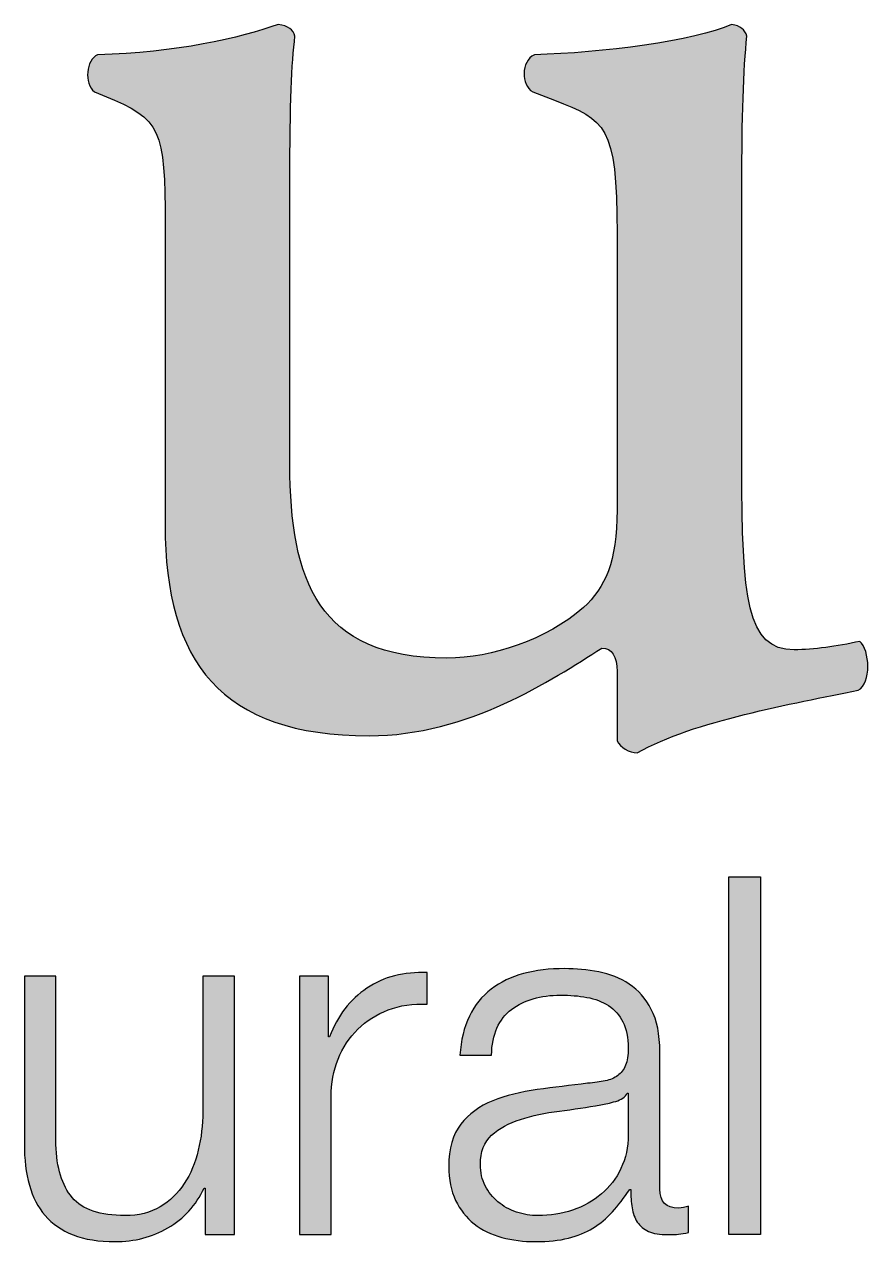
# Paper-space layout 'A1mask (portrait)' of a CAD drawing. Extents: x 0 to 565, y 0 to 805.
# Drawn here: x 425.98 to 435.47, y 80.3 to 93.93 of the extents above; entities that cross this region are included whole.
import ezdxf
from ezdxf.enums import TextEntityAlignment as Align

# ---------------------------------------------------------------- set-up
doc = ezdxf.new("R2010")
doc.units = 0
doc.layers.get('0').update_dxf_attribs({"linetype": 'CONTINUOUS'})
doc.layers.get('Defpoints').update_dxf_attribs({"linetype": 'CONTINUOUS'})
doc.layers.add('JPP_Mask', color=7, linetype='CONTINUOUS')
doc.styles.add('JPP', font='arial.ttf')

# ---------------------------------------------------------------- blocks, each defined once
blk = doc.blocks.new('A1mask (portrait)')
at = {"true_color": 0x0081c6}
h = blk.add_hatch(color=142, dxfattribs=at)
edge = h.paths.add_edge_path()
edge.add_spline(control_points=[(428.952, 89.003), (428.952, 89.003), (428.952, 89.792), (428.952, 90.58)], knot_values=[27.5, 27.5, 27.5, 27.5, 28, 28, 28, 28], degree=3, periodic=0)
edge.add_spline(control_points=[(428.952, 90.58), (428.952, 91.369), (428.952, 92.157), (428.952, 92.157), (428.952, 93.083), (428.971, 93.479), (429.009, 93.801)], knot_values=[26, 26, 26, 26, 26.5, 26.5, 26.5, 27.5, 27.5, 27.5, 27.5], degree=3, periodic=0)
edge.add_spline(control_points=[(429.009, 93.801), (428.99, 93.876), (428.934, 93.914), (428.82, 93.933)], knot_values=[25, 25, 25, 25, 26, 26, 26, 26], degree=3, periodic=0)
edge.add_spline(control_points=[(428.82, 93.933), (428.404, 93.781), (427.668, 93.612), (426.799, 93.593)], knot_values=[24, 24, 24, 24, 25, 25, 25, 25], degree=3, periodic=0)
edge.add_spline(control_points=[(426.799, 93.593), (426.667, 93.536), (426.648, 93.271), (426.762, 93.177)], knot_values=[23, 23, 23, 23, 24, 24, 24, 24], degree=3, periodic=0)
edge.add_spline(control_points=[(426.762, 93.177), (426.762, 93.177), (426.988, 93.083), (426.988, 93.083), (427.555, 92.837), (427.555, 92.667), (427.555, 91.477)], knot_values=[21, 21, 21, 21, 22, 22, 22, 23, 23, 23, 23], degree=3, periodic=0)
edge.add_spline(control_points=[(427.555, 91.477), (427.555, 91.477), (427.555, 88.323), (427.555, 88.323), (427.555, 86.794), (428.178, 85.963), (429.84, 85.963)], knot_values=[19, 19, 19, 19, 20, 20, 20, 21, 21, 21, 21], degree=3, periodic=0)
edge.add_spline(control_points=[(429.84, 85.963), (430.955, 85.963), (431.879, 86.586), (432.446, 86.945)], knot_values=[18, 18, 18, 18, 19, 19, 19, 19], degree=3, periodic=0)
edge.add_spline(control_points=[(432.446, 86.945), (432.56, 86.945), (432.616, 86.85), (432.616, 86.681)], knot_values=[17, 17, 17, 17, 18, 18, 18, 18], degree=3, periodic=0)
edge.add_spline(control_points=[(432.616, 86.681), (432.616, 86.681), (432.616, 85.906), (432.616, 85.906), (432.654, 85.831), (432.748, 85.773), (432.843, 85.773)], knot_values=[15, 15, 15, 15, 16, 16, 16, 17, 17, 17, 17], degree=3, periodic=0)
edge.add_spline(control_points=[(432.843, 85.773), (433.485, 86.133), (434.58, 86.321), (435.317, 86.472)], knot_values=[14, 14, 14, 14, 15, 15, 15, 15], degree=3, periodic=0)
edge.add_spline(control_points=[(435.317, 86.472), (435.468, 86.548), (435.449, 86.926), (435.336, 87.02)], knot_values=[13, 13, 13, 13, 14, 14, 14, 14], degree=3, periodic=0)
edge.add_spline(control_points=[(435.336, 87.02), (435.071, 86.964), (434.826, 86.926), (434.599, 86.926)], knot_values=[12, 12, 12, 12, 13, 13, 13, 13], degree=3, periodic=0)
edge.add_spline(control_points=[(434.599, 86.926), (434.07, 86.926), (434.014, 87.492), (434.014, 88.985)], knot_values=[11, 11, 11, 11, 12, 12, 12, 12], degree=3, periodic=0)
edge.add_spline(control_points=[(434.014, 88.985), (434.014, 88.985), (434.014, 92.157), (434.014, 92.157), (434.014, 92.856), (434.033, 93.441), (434.07, 93.801)], knot_values=[9, 9, 9, 9, 10, 10, 10, 11, 11, 11, 11], degree=3, periodic=0)
edge.add_spline(control_points=[(434.07, 93.801), (434.052, 93.876), (433.995, 93.914), (433.9, 93.933)], knot_values=[8, 8, 8, 8, 9, 9, 9, 9], degree=3, periodic=0)
edge.add_spline(control_points=[(433.9, 93.933), (433.485, 93.744), (432.446, 93.612), (431.69, 93.593)], knot_values=[7, 7, 7, 7, 8, 8, 8, 8], degree=3, periodic=0)
edge.add_spline(control_points=[(431.69, 93.593), (431.54, 93.517), (431.54, 93.253), (431.672, 93.177)], knot_values=[6, 6, 6, 6, 7, 7, 7, 7], degree=3, periodic=0)
edge.add_spline(control_points=[(431.672, 93.177), (431.672, 93.177), (431.917, 93.083), (431.917, 93.083), (432.484, 92.856), (432.616, 92.818), (432.616, 91.591)], knot_values=[4, 4, 4, 4, 5, 5, 5, 6, 6, 6, 6], degree=3, periodic=0)
edge.add_spline(control_points=[(432.616, 91.591), (432.616, 91.591), (432.616, 88.493), (432.616, 88.493), (432.616, 87.908), (432.484, 87.625), (432.239, 87.398)], knot_values=[2, 2, 2, 2, 3, 3, 3, 4, 4, 4, 4], degree=3, periodic=0)
edge.add_spline(control_points=[(432.239, 87.398), (431.823, 87.039), (431.219, 86.832), (430.709, 86.832)], knot_values=[1, 1, 1, 1, 2, 2, 2, 2], degree=3, periodic=0)
edge.add_spline(control_points=[(430.709, 86.832), (429.273, 86.832), (428.952, 87.701), (428.952, 89.003)], knot_values=[0, 0, 0, 0, 1, 1, 1, 1], degree=3, periodic=0)
at = {"true_color": 0x004a91}
blk.add_hatch(color=154, dxfattribs=at).paths.add_polyline_path([(434.224, 84.382), (433.87, 84.382), (433.87, 80.374), (434.224, 80.374)])
h = blk.add_hatch(color=154, dxfattribs=at)
edge = h.paths.add_edge_path()
edge.add_spline(control_points=[(433.096, 80.884), (433.096, 80.884), (433.096, 82.423), (433.096, 82.423), (433.096, 82.617), (433.064, 82.775), (433, 82.897)], knot_values=[6, 6, 6, 6, 7, 7, 7, 8, 8, 8, 8], degree=3, periodic=0)
edge.add_spline(control_points=[(433, 82.897), (432.936, 83.019), (432.854, 83.113), (432.753, 83.181)], knot_values=[5, 5, 5, 5, 6, 6, 6, 6], degree=3, periodic=0)
edge.add_spline(control_points=[(432.753, 83.181), (432.652, 83.248), (432.538, 83.294), (432.411, 83.318), (432.284, 83.342), (432.156, 83.354), (432.029, 83.354)], knot_values=[3, 3, 3, 3, 4, 4, 4, 5, 5, 5, 5], degree=3, periodic=0)
edge.add_spline(control_points=[(432.029, 83.354), (431.861, 83.354), (431.707, 83.336), (431.569, 83.298)], knot_values=[2, 2, 2, 2, 3, 3, 3, 3], degree=3, periodic=0)
edge.add_spline(control_points=[(431.569, 83.298), (431.43, 83.261), (431.31, 83.203), (431.207, 83.124)], knot_values=[1, 1, 1, 1, 2, 2, 2, 2], degree=3, periodic=0)
edge.add_spline(control_points=[(431.207, 83.124), (431.104, 83.046), (431.022, 82.945), (430.963, 82.821)], knot_values=[0, 0, 0, 0, 1, 1, 1, 1], degree=3, periodic=0)
edge.add_spline(control_points=[(430.963, 82.821), (430.903, 82.698), (430.867, 82.552), (430.856, 82.383)], knot_values=[41, 41, 41, 41, 42, 42, 42, 42], degree=3, periodic=0)
edge.add_spline(control_points=[(430.856, 82.383), (430.856, 82.383), (431.21, 82.383), (431.21, 82.383), (431.217, 82.619), (431.292, 82.79), (431.434, 82.897)], knot_values=[39, 39, 39, 39, 40, 40, 40, 41, 41, 41, 41], degree=3, periodic=0)
edge.add_spline(control_points=[(431.434, 82.897), (431.576, 83.003), (431.76, 83.057), (431.984, 83.057)], knot_values=[38, 38, 38, 38, 39, 39, 39, 39], degree=3, periodic=0)
edge.add_spline(control_points=[(431.984, 83.057), (432.089, 83.057), (432.187, 83.049), (432.279, 83.032)], knot_values=[37, 37, 37, 37, 38, 38, 38, 38], degree=3, periodic=0)
edge.add_spline(control_points=[(432.279, 83.032), (432.371, 83.015), (432.451, 82.984), (432.52, 82.939), (432.59, 82.894), (432.644, 82.833), (432.683, 82.757), (432.722, 82.68), (432.742, 82.582), (432.742, 82.462)], knot_values=[34, 34, 34, 34, 35, 35, 35, 36, 36, 36, 37, 37, 37, 37], degree=3, periodic=0)
edge.add_spline(control_points=[(432.742, 82.462), (432.742, 82.383), (432.732, 82.32), (432.711, 82.271)], knot_values=[33, 33, 33, 33, 34, 34, 34, 34], degree=3, periodic=0)
edge.add_spline(control_points=[(432.711, 82.271), (432.691, 82.222), (432.662, 82.184), (432.624, 82.156)], knot_values=[32, 32, 32, 32, 33, 33, 33, 33], degree=3, periodic=0)
edge.add_spline(control_points=[(432.624, 82.156), (432.587, 82.128), (432.54, 82.108), (432.484, 82.097)], knot_values=[31, 31, 31, 31, 32, 32, 32, 32], degree=3, periodic=0)
edge.add_spline(control_points=[(432.484, 82.097), (432.428, 82.086), (432.362, 82.076), (432.287, 82.069)], knot_values=[30, 30, 30, 30, 31, 31, 31, 31], degree=3, periodic=0)
edge.add_spline(control_points=[(432.287, 82.069), (432.096, 82.046), (431.908, 82.023), (431.723, 81.999)], knot_values=[29, 29, 29, 29, 30, 30, 30, 30], degree=3, periodic=0)
edge.add_spline(control_points=[(431.723, 81.999), (431.538, 81.975), (431.371, 81.932), (431.224, 81.873)], knot_values=[28, 28, 28, 28, 29, 29, 29, 29], degree=3, periodic=0)
edge.add_spline(control_points=[(431.224, 81.873), (431.076, 81.812), (430.957, 81.726), (430.867, 81.612)], knot_values=[27, 27, 27, 27, 28, 28, 28, 28], degree=3, periodic=0)
edge.add_spline(control_points=[(430.867, 81.612), (430.777, 81.497), (430.732, 81.339), (430.732, 81.137)], knot_values=[26, 26, 26, 26, 27, 27, 27, 27], degree=3, periodic=0)
edge.add_spline(control_points=[(430.732, 81.137), (430.732, 80.991), (430.758, 80.865), (430.808, 80.758), (430.859, 80.652), (430.928, 80.564), (431.016, 80.495)], knot_values=[24, 24, 24, 24, 25, 25, 25, 26, 26, 26, 26], degree=3, periodic=0)
edge.add_spline(control_points=[(431.016, 80.495), (431.104, 80.425), (431.207, 80.375), (431.325, 80.343)], knot_values=[23, 23, 23, 23, 24, 24, 24, 24], degree=3, periodic=0)
edge.add_spline(control_points=[(431.325, 80.343), (431.443, 80.311), (431.569, 80.295), (431.703, 80.295)], knot_values=[22, 22, 22, 22, 23, 23, 23, 23], degree=3, periodic=0)
edge.add_spline(control_points=[(431.703, 80.295), (431.846, 80.295), (431.968, 80.308), (432.071, 80.335)], knot_values=[21, 21, 21, 21, 22, 22, 22, 22], degree=3, periodic=0)
edge.add_spline(control_points=[(432.071, 80.335), (432.174, 80.361), (432.266, 80.398), (432.346, 80.447)], knot_values=[20, 20, 20, 20, 21, 21, 21, 21], degree=3, periodic=0)
edge.add_spline(control_points=[(432.346, 80.447), (432.427, 80.495), (432.5, 80.556), (432.565, 80.629)], knot_values=[19, 19, 19, 19, 20, 20, 20, 20], degree=3, periodic=0)
edge.add_spline(control_points=[(432.565, 80.629), (432.63, 80.702), (432.695, 80.786), (432.759, 80.879)], knot_values=[18, 18, 18, 18, 19, 19, 19, 19], degree=3, periodic=0)
edge.add_spline(control_points=[(432.759, 80.879), (432.759, 80.879), (432.77, 80.879), (432.77, 80.879)], knot_values=[17.00001, 17.00001, 17.00001, 17.00001, 18, 18, 18, 18], degree=3, periodic=0)
edge.add_spline(control_points=[(432.77, 80.879), (432.77, 80.804), (432.775, 80.736), (432.784, 80.674)], knot_values=[16, 16, 16, 16, 17, 17, 17, 17], degree=3, periodic=0)
edge.add_spline(control_points=[(432.784, 80.674), (432.794, 80.612), (432.813, 80.559), (432.843, 80.514)], knot_values=[15, 15, 15, 15, 16, 16, 16, 16], degree=3, periodic=0)
edge.add_spline(control_points=[(432.843, 80.514), (432.873, 80.469), (432.915, 80.435), (432.969, 80.41)], knot_values=[14, 14, 14, 14, 15, 15, 15, 15], degree=3, periodic=0)
edge.add_spline(control_points=[(432.969, 80.41), (433.023, 80.386), (433.096, 80.374), (433.185, 80.374)], knot_values=[13, 13, 13, 13, 14, 14, 14, 14], degree=3, periodic=0)
edge.add_spline(control_points=[(433.185, 80.374), (433.234, 80.374), (433.274, 80.376), (433.306, 80.379), (433.338, 80.383), (433.374, 80.389), (433.416, 80.396)], knot_values=[11, 11, 11, 11, 12, 12, 12, 13, 13, 13, 13], degree=3, periodic=0)
edge.add_spline(control_points=[(433.416, 80.396), (433.416, 80.396), (433.416, 80.694), (433.416, 80.694), (433.382, 80.679), (433.344, 80.671), (433.303, 80.671)], knot_values=[9, 9, 9, 9, 10, 10, 10, 11, 11, 11, 11], degree=3, periodic=0)
edge.add_spline(control_points=[(433.303, 80.671), (433.165, 80.671), (433.096, 80.742), (433.096, 80.884)], knot_values=[8, 8, 8, 8, 9, 9, 9, 9], degree=3, periodic=0)
edge = h.paths.add_edge_path(flags=16)
edge.add_spline(control_points=[(432.731, 81.957), (432.731, 81.957), (432.742, 81.957), (432.742, 81.957), (432.742, 81.957), (432.742, 81.496), (432.742, 81.496), (432.742, 81.354), (432.715, 81.227), (432.66, 81.115), (432.606, 81.002), (432.533, 80.907), (432.442, 80.829)], knot_values=[12, 12, 12, 12, 12.99998, 12.99998, 12.99998, 13.99998, 13.99998, 13.99998, 14.99998, 14.99998, 14.99998, 15.99998, 15.99998, 15.99998, 15.99998], degree=3, periodic=0)
edge.add_spline(control_points=[(432.442, 80.829), (432.35, 80.75), (432.242, 80.69), (432.119, 80.649), (431.995, 80.608), (431.866, 80.587), (431.731, 80.587)], knot_values=[10, 10, 10, 10, 11, 11, 11, 12, 12, 12, 12], degree=3, periodic=0)
edge.add_spline(control_points=[(431.731, 80.587), (431.649, 80.587), (431.569, 80.6), (431.49, 80.626)], knot_values=[9, 9, 9, 9, 10, 10, 10, 10], degree=3, periodic=0)
edge.add_spline(control_points=[(431.49, 80.626), (431.412, 80.653), (431.342, 80.691), (431.283, 80.742)], knot_values=[8, 8, 8, 8, 9, 9, 9, 9], degree=3, periodic=0)
edge.add_spline(control_points=[(431.283, 80.742), (431.223, 80.792), (431.175, 80.852), (431.139, 80.921), (431.104, 80.99), (431.086, 81.07), (431.086, 81.16)], knot_values=[6, 6, 6, 6, 7, 7, 7, 8, 8, 8, 8], degree=3, periodic=0)
edge.add_spline(control_points=[(431.086, 81.16), (431.086, 81.302), (431.128, 81.411), (431.212, 81.488)], knot_values=[5, 5, 5, 5, 6, 6, 6, 6], degree=3, periodic=0)
edge.add_spline(control_points=[(431.212, 81.488), (431.297, 81.565), (431.404, 81.624), (431.535, 81.665), (431.666, 81.706), (431.811, 81.737), (431.97, 81.758)], knot_values=[3, 3, 3, 3, 4, 4, 4, 5, 5, 5, 5], degree=3, periodic=0)
edge.add_spline(control_points=[(431.97, 81.758), (432.129, 81.778), (432.284, 81.802), (432.433, 81.828)], knot_values=[2, 2, 2, 2, 3, 3, 3, 3], degree=3, periodic=0)
edge.add_spline(control_points=[(432.433, 81.828), (432.482, 81.835), (432.538, 81.848), (432.601, 81.867)], knot_values=[1, 1, 1, 1, 2, 2, 2, 2], degree=3, periodic=0)
edge.add_spline(control_points=[(432.601, 81.867), (432.665, 81.885), (432.708, 81.916), (432.731, 81.957)], knot_values=[0, 0, 0, 0, 1, 1, 1, 1], degree=3, periodic=0)
h = blk.add_hatch(color=154, dxfattribs=at)
edge = h.paths.add_edge_path()
edge.add_spline(control_points=[(426.332, 81.384), (426.332, 81.384), (426.332, 83.27), (426.332, 83.27), (426.332, 83.27), (426.243, 83.27), (426.155, 83.27)], knot_values=[9.5, 9.5, 9.5, 9.5, 10.5, 10.5, 10.5, 11, 11, 11, 11], degree=3, periodic=0)
edge.add_spline(control_points=[(426.155, 83.27), (426.067, 83.27), (425.978, 83.27), (425.978, 83.27), (425.978, 83.27), (425.978, 82.8), (425.978, 82.33)], knot_values=[8.5, 8.5, 8.5, 8.5, 9, 9, 9, 9.5, 9.5, 9.5, 9.5], degree=3, periodic=0)
edge.add_spline(control_points=[(425.978, 82.33), (425.978, 81.86), (425.978, 81.39), (425.978, 81.39), (425.978, 81.218), (425.997, 81.064), (426.034, 80.929), (426.072, 80.795), (426.131, 80.681), (426.211, 80.587)], knot_values=[6, 6, 6, 6, 6.5, 6.5, 6.5, 7.5, 7.5, 7.5, 8.5, 8.5, 8.5, 8.5], degree=3, periodic=0)
edge.add_spline(control_points=[(426.211, 80.587), (426.291, 80.494), (426.396, 80.422), (426.525, 80.371)], knot_values=[5, 5, 5, 5, 6, 6, 6, 6], degree=3, periodic=0)
edge.add_spline(control_points=[(426.525, 80.371), (426.655, 80.32), (426.811, 80.295), (426.994, 80.295)], knot_values=[4, 4, 4, 4, 5, 5, 5, 5], degree=3, periodic=0)
edge.add_spline(control_points=[(426.994, 80.295), (427.211, 80.295), (427.409, 80.347), (427.586, 80.45)], knot_values=[3, 3, 3, 3, 4, 4, 4, 4], degree=3, periodic=0)
edge.add_spline(control_points=[(427.586, 80.45), (427.764, 80.553), (427.9, 80.701), (427.993, 80.896)], knot_values=[2, 2, 2, 2, 3, 3, 3, 3], degree=3, periodic=0)
edge.add_spline(control_points=[(427.993, 80.896), (427.993, 80.896), (428.005, 80.896), (428.005, 80.896)], knot_values=[1.00001, 1.00001, 1.00001, 1.00001, 2, 2, 2, 2], degree=3, periodic=0)
edge.add_spline(control_points=[(428.005, 80.896), (428.005, 80.896), (428.005, 80.765), (428.005, 80.635)], knot_values=[0.5, 0.5, 0.5, 0.5, 1, 1, 1, 1], degree=3, periodic=0)
edge.add_spline(control_points=[(428.005, 80.635), (428.005, 80.504), (428.005, 80.374), (428.005, 80.374), (428.005, 80.374), (428.025, 80.374), (428.055, 80.374)], knot_values=[20.749965, 20.749965, 20.749965, 20.749965, 21.249965, 21.249965, 21.249965, 21.5, 21.5, 21.5, 21.5], degree=3, periodic=0)
edge.add_spline(control_points=[(428.055, 80.374), (428.086, 80.374), (428.127, 80.374), (428.167, 80.374)], knot_values=[20.49997, 20.49997, 20.49997, 20.49997, 20.749965, 20.749965, 20.749965, 20.749965], degree=3, periodic=0)
edge.add_spline(control_points=[(428.167, 80.374), (428.188, 80.374), (428.208, 80.374), (428.227, 80.374)], knot_values=[20.374972, 20.374972, 20.374972, 20.374972, 20.49997, 20.49997, 20.49997, 20.49997], degree=3, periodic=0)
edge.add_spline(control_points=[(428.227, 80.374), (428.246, 80.374), (428.264, 80.374), (428.279, 80.374)], knot_values=[20.249975, 20.249975, 20.249975, 20.249975, 20.374972, 20.374972, 20.374972, 20.374972], degree=3, periodic=0)
edge.add_spline(control_points=[(428.279, 80.374), (428.287, 80.374), (428.294, 80.374), (428.3, 80.374)], knot_values=[20.187476, 20.187476, 20.187476, 20.187476, 20.249975, 20.249975, 20.249975, 20.249975], degree=3, periodic=0)
edge.add_spline(control_points=[(428.3, 80.374), (428.306, 80.374), (428.312, 80.374), (428.316, 80.374)], knot_values=[20.124977, 20.124977, 20.124977, 20.124977, 20.187476, 20.187476, 20.187476, 20.187476], degree=3, periodic=0)
edge.add_spline(control_points=[(428.322, 80.374), (428.324, 80.374), (428.325, 80.374), (428.326, 80.374)], knot_values=[20.062479, 20.062479, 20.062479, 20.062479, 20.093728, 20.093728, 20.093728, 20.093728], degree=3, periodic=0)
edge.add_spline(control_points=[(428.33, 80.374), (428.33, 80.374), (428.33, 80.374), (428.33, 80.374), (428.33, 80.374), (428.33, 80.374), (428.33, 80.374)], knot_values=[19.99998, 19.99998, 19.99998, 19.99998, 20.001425, 20.001425, 20.001425, 20.001445, 20.001445, 20.001445, 20.001445], degree=3, periodic=0)
edge.add_spline(control_points=[(428.33, 80.374), (428.33, 80.374), (428.33, 81.098), (428.33, 81.822)], knot_values=[19.49999, 19.49999, 19.49999, 19.49999, 19.99998, 19.99998, 19.99998, 19.99998], degree=3, periodic=0)
edge.add_spline(control_points=[(428.33, 81.822), (428.33, 82.546), (428.33, 83.27), (428.33, 83.27), (428.33, 83.27), (428.33, 83.27), (428.33, 83.27)], knot_values=[18.999023, 18.999023, 18.999023, 18.999023, 19.499013, 19.499013, 19.499013, 19.49999, 19.49999, 19.49999, 19.49999], degree=3, periodic=0)
edge.add_spline(control_points=[(428.326, 83.27), (428.325, 83.27), (428.323, 83.27), (428.321, 83.27)], knot_values=[18.906252, 18.906252, 18.906252, 18.906252, 18.937501, 18.937501, 18.937501, 18.937501], degree=3, periodic=0)
edge.add_spline(control_points=[(428.315, 83.27), (428.31, 83.27), (428.304, 83.27), (428.297, 83.27)], knot_values=[18.812504, 18.812504, 18.812504, 18.812504, 18.875002, 18.875002, 18.875002, 18.875002], degree=3, periodic=0)
edge.add_spline(control_points=[(428.297, 83.27), (428.291, 83.27), (428.283, 83.27), (428.275, 83.27)], knot_values=[18.750005, 18.750005, 18.750005, 18.750005, 18.812504, 18.812504, 18.812504, 18.812504], degree=3, periodic=0)
edge.add_spline(control_points=[(428.275, 83.27), (428.258, 83.27), (428.239, 83.27), (428.218, 83.27)], knot_values=[18.625007, 18.625007, 18.625007, 18.625007, 18.750005, 18.750005, 18.750005, 18.750005], degree=3, periodic=0)
edge.add_spline(control_points=[(428.218, 83.27), (428.197, 83.27), (428.175, 83.27), (428.153, 83.27)], knot_values=[18.50001, 18.50001, 18.50001, 18.50001, 18.625007, 18.625007, 18.625007, 18.625007], degree=3, periodic=0)
edge.add_spline(control_points=[(428.153, 83.27), (428.109, 83.27), (428.065, 83.27), (428.032, 83.27)], knot_values=[18.250015, 18.250015, 18.250015, 18.250015, 18.50001, 18.50001, 18.50001, 18.50001], degree=3, periodic=0)
edge.add_spline(control_points=[(428.032, 83.27), (427.999, 83.27), (427.976, 83.27), (427.976, 83.27), (427.976, 83.27), (427.976, 83.27), (427.976, 83.27)], knot_values=[17.999532, 17.999532, 17.999532, 17.999532, 18.249547, 18.249547, 18.249547, 18.250015, 18.250015, 18.250015, 18.250015], degree=3, periodic=0)
edge.add_spline(control_points=[(427.976, 83.266), (427.976, 83.264), (427.976, 83.263), (427.976, 83.261)], knot_values=[17.953146, 17.953146, 17.953146, 17.953146, 17.968771, 17.968771, 17.968771, 17.968771], degree=3, periodic=0)
edge.add_spline(control_points=[(427.976, 83.261), (427.976, 83.258), (427.976, 83.256), (427.976, 83.253)], knot_values=[17.937521, 17.937521, 17.937521, 17.937521, 17.953146, 17.953146, 17.953146, 17.953146], degree=3, periodic=0)
edge.add_spline(control_points=[(427.976, 83.253), (427.976, 83.248), (427.976, 83.241), (427.976, 83.233)], knot_values=[17.906272, 17.906272, 17.906272, 17.906272, 17.937521, 17.937521, 17.937521, 17.937521], degree=3, periodic=0)
edge.add_spline(control_points=[(427.976, 83.233), (427.976, 83.225), (427.976, 83.215), (427.976, 83.205)], knot_values=[17.875022, 17.875022, 17.875022, 17.875022, 17.906272, 17.906272, 17.906272, 17.906272], degree=3, periodic=0)
edge.add_spline(control_points=[(427.976, 83.205), (427.976, 83.184), (427.976, 83.159), (427.976, 83.13)], knot_values=[17.812524, 17.812524, 17.812524, 17.812524, 17.875022, 17.875022, 17.875022, 17.875022], degree=3, periodic=0)
edge.add_spline(control_points=[(427.976, 83.13), (427.976, 83.101), (427.976, 83.068), (427.976, 83.033)], knot_values=[17.750025, 17.750025, 17.750025, 17.750025, 17.812524, 17.812524, 17.812524, 17.812524], degree=3, periodic=0)
edge.add_spline(control_points=[(427.976, 83.033), (427.976, 82.961), (427.976, 82.878), (427.976, 82.789)], knot_values=[17.625028, 17.625028, 17.625028, 17.625028, 17.750025, 17.750025, 17.750025, 17.750025], degree=3, periodic=0)
edge.add_spline(control_points=[(427.976, 82.789), (427.976, 82.7), (427.976, 82.605), (427.976, 82.51)], knot_values=[17.50003, 17.50003, 17.50003, 17.50003, 17.625028, 17.625028, 17.625028, 17.625028], degree=3, periodic=0)
edge.add_spline(control_points=[(427.976, 82.51), (427.976, 82.32), (427.976, 82.129), (427.976, 81.987)], knot_values=[17.250035, 17.250035, 17.250035, 17.250035, 17.50003, 17.50003, 17.50003, 17.50003], degree=3, periodic=0)
edge.add_spline(control_points=[(427.976, 81.987), (427.976, 81.844), (427.976, 81.749), (427.976, 81.749), (427.976, 81.603), (427.96, 81.46), (427.926, 81.32), (427.892, 81.179), (427.84, 81.055), (427.769, 80.946)], knot_values=[15, 15, 15, 15, 15.250035, 15.250035, 15.250035, 16.250035, 16.250035, 16.250035, 17.250035, 17.250035, 17.250035, 17.250035], degree=3, periodic=0)
edge.add_spline(control_points=[(427.769, 80.946), (427.698, 80.838), (427.608, 80.751), (427.499, 80.685)], knot_values=[14, 14, 14, 14, 15, 15, 15, 15], degree=3, periodic=0)
edge.add_spline(control_points=[(427.499, 80.685), (427.391, 80.62), (427.26, 80.587), (427.106, 80.587)], knot_values=[13, 13, 13, 13, 14, 14, 14, 14], degree=3, periodic=0)
edge.add_spline(control_points=[(427.106, 80.587), (426.826, 80.587), (426.628, 80.655), (426.514, 80.789)], knot_values=[12, 12, 12, 12, 13, 13, 13, 13], degree=3, periodic=0)
edge.add_spline(control_points=[(426.514, 80.789), (426.4, 80.924), (426.339, 81.122), (426.332, 81.384)], knot_values=[11, 11, 11, 11, 12, 12, 12, 12], degree=3, periodic=0)
h = blk.add_hatch(color=154, dxfattribs=at)
edge = h.paths.add_edge_path()
edge.add_spline(control_points=[(429.492, 82.341), (429.544, 82.47), (429.618, 82.582), (429.714, 82.675)], knot_values=[7, 7, 7, 7, 8, 8, 8, 8], degree=3, periodic=0)
edge.add_spline(control_points=[(429.714, 82.675), (429.809, 82.769), (429.922, 82.841), (430.053, 82.891), (430.184, 82.942), (430.33, 82.963), (430.491, 82.956)], knot_values=[5, 5, 5, 5, 6, 6, 6, 7, 7, 7, 7], degree=3, periodic=0)
edge.add_spline(control_points=[(430.491, 82.956), (430.491, 82.956), (430.491, 83.309), (430.491, 83.309), (430.229, 83.321), (430.004, 83.263), (429.815, 83.135), (429.626, 83.008), (429.486, 82.827), (429.397, 82.591)], knot_values=[2, 2, 2, 2, 3, 3, 3, 4, 4, 4, 5, 5, 5, 5], degree=3, periodic=0)
edge.add_spline(control_points=[(429.397, 82.591), (429.397, 82.591), (429.385, 82.591), (429.385, 82.591)], knot_values=[1.00001, 1.00001, 1.00001, 1.00001, 2, 2, 2, 2], degree=3, periodic=0)
edge.add_spline(control_points=[(429.385, 82.591), (429.385, 82.591), (429.385, 82.761), (429.385, 82.931)], knot_values=[0.5, 0.5, 0.5, 0.5, 1, 1, 1, 1], degree=3, periodic=0)
edge.add_spline(control_points=[(429.385, 82.931), (429.385, 83.1), (429.385, 83.27), (429.385, 83.27), (429.385, 83.27), (429.365, 83.27), (429.334, 83.27)], knot_values=[12.749965, 12.749965, 12.749965, 12.749965, 13.249965, 13.249965, 13.249965, 13.5, 13.5, 13.5, 13.5], degree=3, periodic=0)
edge.add_spline(control_points=[(429.334, 83.27), (429.304, 83.27), (429.263, 83.27), (429.223, 83.27)], knot_values=[12.49997, 12.49997, 12.49997, 12.49997, 12.749965, 12.749965, 12.749965, 12.749965], degree=3, periodic=0)
edge.add_spline(control_points=[(429.223, 83.27), (429.202, 83.27), (429.182, 83.27), (429.163, 83.27)], knot_values=[12.374973, 12.374973, 12.374973, 12.374973, 12.49997, 12.49997, 12.49997, 12.49997], degree=3, periodic=0)
edge.add_spline(control_points=[(429.163, 83.27), (429.144, 83.27), (429.126, 83.27), (429.111, 83.27)], knot_values=[12.249975, 12.249975, 12.249975, 12.249975, 12.374973, 12.374973, 12.374973, 12.374973], degree=3, periodic=0)
edge.add_spline(control_points=[(429.111, 83.27), (429.103, 83.27), (429.096, 83.27), (429.09, 83.27)], knot_values=[12.187476, 12.187476, 12.187476, 12.187476, 12.249975, 12.249975, 12.249975, 12.249975], degree=3, periodic=0)
edge.add_spline(control_points=[(429.09, 83.27), (429.084, 83.27), (429.078, 83.27), (429.074, 83.27)], knot_values=[12.124977, 12.124977, 12.124977, 12.124977, 12.187476, 12.187476, 12.187476, 12.187476], degree=3, periodic=0)
edge.add_spline(control_points=[(429.068, 83.27), (429.066, 83.27), (429.065, 83.27), (429.063, 83.27)], knot_values=[12.062479, 12.062479, 12.062479, 12.062479, 12.093728, 12.093728, 12.093728, 12.093728], degree=3, periodic=0)
edge.add_spline(control_points=[(429.06, 83.27), (429.06, 83.27), (429.06, 83.27), (429.06, 83.27), (429.06, 83.27), (429.06, 83.27), (429.06, 83.27)], knot_values=[11.99998, 11.99998, 11.99998, 11.99998, 12.001425, 12.001425, 12.001425, 12.001445, 12.001445, 12.001445, 12.001445], degree=3, periodic=0)
edge.add_spline(control_points=[(429.06, 83.27), (429.06, 83.27), (429.06, 82.546), (429.06, 81.822)], knot_values=[11.49999, 11.49999, 11.49999, 11.49999, 11.99998, 11.99998, 11.99998, 11.99998], degree=3, periodic=0)
edge.add_spline(control_points=[(429.06, 81.822), (429.06, 81.098), (429.06, 80.374), (429.06, 80.374), (429.06, 80.374), (429.06, 80.374), (429.06, 80.374)], knot_values=[10.999023, 10.999023, 10.999023, 10.999023, 11.499013, 11.499013, 11.499013, 11.49999, 11.49999, 11.49999, 11.49999], degree=3, periodic=0)
edge.add_spline(control_points=[(429.064, 80.374), (429.065, 80.374), (429.067, 80.374), (429.069, 80.374)], knot_values=[10.906252, 10.906252, 10.906252, 10.906252, 10.937501, 10.937501, 10.937501, 10.937501], degree=3, periodic=0)
edge.add_spline(control_points=[(429.075, 80.374), (429.08, 80.374), (429.086, 80.374), (429.092, 80.374)], knot_values=[10.812504, 10.812504, 10.812504, 10.812504, 10.875002, 10.875002, 10.875002, 10.875002], degree=3, periodic=0)
edge.add_spline(control_points=[(429.092, 80.374), (429.099, 80.374), (429.107, 80.374), (429.115, 80.374)], knot_values=[10.750005, 10.750005, 10.750005, 10.750005, 10.812504, 10.812504, 10.812504, 10.812504], degree=3, periodic=0)
edge.add_spline(control_points=[(429.115, 80.374), (429.132, 80.374), (429.151, 80.374), (429.172, 80.374)], knot_values=[10.625008, 10.625008, 10.625008, 10.625008, 10.750005, 10.750005, 10.750005, 10.750005], degree=3, periodic=0)
edge.add_spline(control_points=[(429.172, 80.374), (429.192, 80.374), (429.214, 80.374), (429.237, 80.374)], knot_values=[10.50001, 10.50001, 10.50001, 10.50001, 10.625008, 10.625008, 10.625008, 10.625008], degree=3, periodic=0)
edge.add_spline(control_points=[(429.237, 80.374), (429.281, 80.374), (429.325, 80.374), (429.358, 80.374)], knot_values=[10.250015, 10.250015, 10.250015, 10.250015, 10.50001, 10.50001, 10.50001, 10.50001], degree=3, periodic=0)
edge.add_spline(control_points=[(429.358, 80.374), (429.391, 80.374), (429.413, 80.374), (429.413, 80.374), (429.413, 80.374), (429.413, 80.374), (429.413, 80.374)], knot_values=[9.999532, 9.999532, 9.999532, 9.999532, 10.249547, 10.249547, 10.249547, 10.250015, 10.250015, 10.250015, 10.250015], degree=3, periodic=0)
edge.add_spline(control_points=[(429.413, 80.378), (429.413, 80.38), (429.413, 80.382), (429.413, 80.384)], knot_values=[9.953146, 9.953146, 9.953146, 9.953146, 9.968771, 9.968771, 9.968771, 9.968771], degree=3, periodic=0)
edge.add_spline(control_points=[(429.413, 80.384), (429.413, 80.386), (429.413, 80.388), (429.413, 80.391)], knot_values=[9.937521, 9.937521, 9.937521, 9.937521, 9.953146, 9.953146, 9.953146, 9.953146], degree=3, periodic=0)
edge.add_spline(control_points=[(429.413, 80.391), (429.413, 80.397), (429.413, 80.404), (429.413, 80.412)], knot_values=[9.906272, 9.906272, 9.906272, 9.906272, 9.937521, 9.937521, 9.937521, 9.937521], degree=3, periodic=0)
edge.add_spline(control_points=[(429.413, 80.412), (429.413, 80.42), (429.413, 80.43), (429.413, 80.44)], knot_values=[9.875022, 9.875022, 9.875022, 9.875022, 9.906272, 9.906272, 9.906272, 9.906272], degree=3, periodic=0)
edge.add_spline(control_points=[(429.413, 80.44), (429.413, 80.461), (429.413, 80.487), (429.413, 80.516)], knot_values=[9.812524, 9.812524, 9.812524, 9.812524, 9.875022, 9.875022, 9.875022, 9.875022], degree=3, periodic=0)
edge.add_spline(control_points=[(429.413, 80.516), (429.413, 80.546), (429.413, 80.579), (429.413, 80.615)], knot_values=[9.750025, 9.750025, 9.750025, 9.750025, 9.812524, 9.812524, 9.812524, 9.812524], degree=3, periodic=0)
edge.add_spline(control_points=[(429.413, 80.615), (429.413, 80.687), (429.413, 80.772), (429.413, 80.862)], knot_values=[9.625027, 9.625027, 9.625027, 9.625027, 9.750025, 9.750025, 9.750025, 9.750025], degree=3, periodic=0)
edge.add_spline(control_points=[(429.413, 80.862), (429.413, 80.953), (429.413, 81.049), (429.413, 81.146)], knot_values=[9.50003, 9.50003, 9.50003, 9.50003, 9.625027, 9.625027, 9.625027, 9.625027], degree=3, periodic=0)
edge.add_spline(control_points=[(429.413, 81.146), (429.413, 81.339), (429.413, 81.532), (429.413, 81.676)], knot_values=[9.250035, 9.250035, 9.250035, 9.250035, 9.50003, 9.50003, 9.50003, 9.50003], degree=3, periodic=0)
edge.add_spline(control_points=[(429.413, 81.676), (429.413, 81.821), (429.413, 81.918), (429.413, 81.918), (429.413, 82.071), (429.44, 82.212), (429.492, 82.341)], knot_values=[8, 8, 8, 8, 8.250035, 8.250035, 8.250035, 9.250035, 9.250035, 9.250035, 9.250035], degree=3, periodic=0)
at = {"layer": 'Defpoints', "color": 154, "true_color": 0x004a91}
blk.add_lwpolyline([(434.224, 84.382), (434.224, 80.374), (433.87, 80.374), (433.87, 84.382), (434.224, 84.382)], dxfattribs=at)
at = {"layer": 'Defpoints', "color": 142, "true_color": 0x0081c6}
blk.add_open_spline([(428.952, 89.003), (428.952, 87.701), (429.273, 86.832), (430.709, 86.832), (431.219, 86.832), (431.823, 87.039), (432.239, 87.398), (432.484, 87.625), (432.616, 87.908), (432.616, 88.493), (432.616, 88.493), (432.616, 91.591), (432.616, 91.591), (432.616, 92.818), (432.484, 92.856), (431.917, 93.083), (431.917, 93.083), (431.672, 93.177), (431.672, 93.177), (431.54, 93.253), (431.54, 93.517), (431.69, 93.593), (432.446, 93.612), (433.485, 93.744), (433.9, 93.933), (433.995, 93.914), (434.052, 93.876), (434.07, 93.801), (434.033, 93.441), (434.014, 92.856), (434.014, 92.157), (434.014, 92.157), (434.014, 88.985), (434.014, 88.985), (434.014, 87.492), (434.07, 86.926), (434.599, 86.926), (434.826, 86.926), (435.071, 86.964), (435.336, 87.02), (435.449, 86.926), (435.468, 86.548), (435.317, 86.472), (434.58, 86.321), (433.485, 86.133), (432.843, 85.773), (432.748, 85.773), (432.654, 85.831), (432.616, 85.906), (432.616, 85.906), (432.616, 86.681), (432.616, 86.681), (432.616, 86.85), (432.56, 86.945), (432.446, 86.945), (431.879, 86.586), (430.955, 85.963), (429.84, 85.963), (428.178, 85.963), (427.555, 86.794), (427.555, 88.323), (427.555, 88.323), (427.555, 91.477), (427.555, 91.477), (427.555, 92.667), (427.555, 92.837), (426.988, 93.083), (426.988, 93.083), (426.762, 93.177), (426.762, 93.177), (426.648, 93.271), (426.667, 93.536), (426.799, 93.593), (427.668, 93.612), (428.404, 93.781), (428.82, 93.933), (428.934, 93.914), (428.99, 93.876), (429.009, 93.801), (428.971, 93.479), (428.952, 93.083), (428.952, 92.157), (428.952, 92.157), (428.952, 89.003), (428.952, 89.003)], degree=3, knots=[0, 0, 0, 0, 1, 1, 1, 2, 2, 2, 3, 3, 3, 4, 4, 4, 5, 5, 5, 6, 6, 6, 7, 7, 7, 8, 8, 8, 9, 9, 9, 10, 10, 10, 11, 11, 11, 12, 12, 12, 13, 13, 13, 14, 14, 14, 15, 15, 15, 16, 16, 16, 17, 17, 17, 18, 18, 18, 19, 19, 19, 20, 20, 20, 21, 21, 21, 22, 22, 22, 23, 23, 23, 24, 24, 24, 25, 25, 25, 26, 26, 26, 27, 27, 27, 28, 28, 28, 28], dxfattribs=at)
at = {"layer": 'Defpoints', "color": 154, "true_color": 0x004a91}
for points, knots in [([(430.963, 82.821), (431.022, 82.945), (431.104, 83.046), (431.207, 83.124), (431.31, 83.203), (431.43, 83.261), (431.569, 83.298), (431.707, 83.336), (431.861, 83.354), (432.029, 83.354), (432.156, 83.354), (432.284, 83.342), (432.411, 83.318), (432.538, 83.294), (432.652, 83.248), (432.753, 83.181), (432.854, 83.113), (432.936, 83.019), (433, 82.897), (433.064, 82.775), (433.096, 82.617), (433.096, 82.423), (433.096, 82.423), (433.096, 80.884), (433.096, 80.884), (433.096, 80.742), (433.165, 80.671), (433.303, 80.671), (433.344, 80.671), (433.382, 80.679), (433.416, 80.694), (433.416, 80.694), (433.416, 80.396), (433.416, 80.396), (433.374, 80.389), (433.338, 80.383), (433.306, 80.379), (433.274, 80.376), (433.234, 80.374), (433.185, 80.374), (433.096, 80.374), (433.023, 80.386), (432.969, 80.41), (432.915, 80.435), (432.873, 80.469), (432.843, 80.514), (432.813, 80.559), (432.794, 80.612), (432.784, 80.674), (432.775, 80.736), (432.77, 80.804), (432.77, 80.879), (432.77, 80.879), (432.759, 80.879), (432.759, 80.879), (432.695, 80.786), (432.63, 80.702), (432.565, 80.629), (432.5, 80.556), (432.427, 80.495), (432.346, 80.447), (432.266, 80.398), (432.174, 80.361), (432.071, 80.335), (431.968, 80.308), (431.846, 80.295), (431.703, 80.295), (431.569, 80.295), (431.443, 80.311), (431.325, 80.343), (431.207, 80.375), (431.104, 80.425), (431.016, 80.495), (430.928, 80.564), (430.859, 80.652), (430.808, 80.758), (430.758, 80.865), (430.732, 80.991), (430.732, 81.137), (430.732, 81.339), (430.777, 81.497), (430.867, 81.612), (430.957, 81.726), (431.076, 81.812), (431.224, 81.873), (431.371, 81.932), (431.538, 81.975), (431.723, 81.999), (431.908, 82.023), (432.096, 82.046), (432.287, 82.069), (432.362, 82.076), (432.428, 82.086), (432.484, 82.097), (432.54, 82.108), (432.587, 82.128), (432.624, 82.156), (432.662, 82.184), (432.691, 82.222), (432.711, 82.271), (432.732, 82.32), (432.742, 82.383), (432.742, 82.462), (432.742, 82.582), (432.722, 82.68), (432.683, 82.757), (432.644, 82.833), (432.59, 82.894), (432.52, 82.939), (432.451, 82.984), (432.371, 83.015), (432.279, 83.032), (432.187, 83.049), (432.089, 83.057), (431.984, 83.057), (431.76, 83.057), (431.576, 83.003), (431.434, 82.897), (431.292, 82.79), (431.217, 82.619), (431.21, 82.383), (431.21, 82.383), (430.856, 82.383), (430.856, 82.383), (430.867, 82.552), (430.903, 82.698), (430.963, 82.821)], [0, 0, 0, 0, 1, 1, 1, 2, 2, 2, 3, 3, 3, 4, 4, 4, 5, 5, 5, 6, 6, 6, 7, 7, 7, 8, 8, 8, 9, 9, 9, 10, 10, 10, 11, 11, 11, 12, 12, 12, 13, 13, 13, 14, 14, 14, 15, 15, 15, 16, 16, 16, 17, 17, 17, 18, 18, 18, 19, 19, 19, 20, 20, 20, 21, 21, 21, 22, 22, 22, 23, 23, 23, 24, 24, 24, 25, 25, 25, 26, 26, 26, 27, 27, 27, 28, 28, 28, 29, 29, 29, 30, 30, 30, 31, 31, 31, 32, 32, 32, 33, 33, 33, 34, 34, 34, 35, 35, 35, 36, 36, 36, 37, 37, 37, 38, 38, 38, 39, 39, 39, 40, 40, 40, 41, 41, 41, 42, 42, 42, 42]), ([(428.005, 80.374), (428.005, 80.374), (428.005, 80.896), (428.005, 80.896), (428.005, 80.896), (427.993, 80.896), (427.993, 80.896), (427.9, 80.701), (427.764, 80.553), (427.586, 80.45), (427.409, 80.347), (427.211, 80.295), (426.994, 80.295), (426.811, 80.295), (426.655, 80.32), (426.525, 80.371), (426.396, 80.422), (426.291, 80.494), (426.211, 80.587), (426.131, 80.681), (426.072, 80.795), (426.034, 80.929), (425.997, 81.064), (425.978, 81.218), (425.978, 81.39), (425.978, 81.39), (425.978, 83.27), (425.978, 83.27), (425.978, 83.27), (426.332, 83.27), (426.332, 83.27), (426.332, 83.27), (426.332, 81.384), (426.332, 81.384), (426.339, 81.122), (426.4, 80.924), (426.514, 80.789), (426.628, 80.655), (426.826, 80.587), (427.106, 80.587), (427.26, 80.587), (427.391, 80.62), (427.499, 80.685), (427.608, 80.751), (427.698, 80.838), (427.769, 80.946), (427.84, 81.055), (427.892, 81.179), (427.926, 81.32), (427.96, 81.46), (427.976, 81.603), (427.976, 81.749), (427.976, 81.749), (427.976, 83.27), (427.976, 83.27), (427.976, 83.27), (428.33, 83.27), (428.33, 83.27), (428.33, 83.27), (428.33, 80.374), (428.33, 80.374), (428.33, 80.374), (428.005, 80.374), (428.005, 80.374)], [0, 0, 0, 0, 1, 1, 1, 2, 2, 2, 3, 3, 3, 4, 4, 4, 5, 5, 5, 6, 6, 6, 7, 7, 7, 8, 8, 8, 9, 9, 9, 10, 10, 10, 11, 11, 11, 12, 12, 12, 13, 13, 13, 14, 14, 14, 15, 15, 15, 16, 16, 16, 17, 17, 17, 18, 18, 18, 19, 19, 19, 20, 20, 20, 21, 21, 21, 21]), ([(429.385, 83.27), (429.385, 83.27), (429.385, 82.591), (429.385, 82.591), (429.385, 82.591), (429.397, 82.591), (429.397, 82.591), (429.486, 82.827), (429.626, 83.008), (429.815, 83.135), (430.004, 83.263), (430.229, 83.321), (430.491, 83.309), (430.491, 83.309), (430.491, 82.956), (430.491, 82.956), (430.33, 82.963), (430.184, 82.942), (430.053, 82.891), (429.922, 82.841), (429.809, 82.769), (429.714, 82.675), (429.618, 82.582), (429.544, 82.47), (429.492, 82.341), (429.44, 82.212), (429.413, 82.071), (429.413, 81.918), (429.413, 81.918), (429.413, 80.374), (429.413, 80.374), (429.413, 80.374), (429.06, 80.374), (429.06, 80.374), (429.06, 80.374), (429.06, 83.27), (429.06, 83.27), (429.06, 83.27), (429.385, 83.27), (429.385, 83.27)], [0, 0, 0, 0, 1, 1, 1, 2, 2, 2, 3, 3, 3, 4, 4, 4, 5, 5, 5, 6, 6, 6, 7, 7, 7, 8, 8, 8, 9, 9, 9, 10, 10, 10, 11, 11, 11, 12, 12, 12, 13, 13, 13, 13]), ([(432.731, 81.957), (432.708, 81.916), (432.665, 81.885), (432.601, 81.867), (432.538, 81.848), (432.482, 81.835), (432.433, 81.828), (432.284, 81.802), (432.129, 81.778), (431.97, 81.758), (431.811, 81.737), (431.666, 81.706), (431.535, 81.665), (431.404, 81.624), (431.297, 81.565), (431.212, 81.488), (431.128, 81.411), (431.086, 81.302), (431.086, 81.16), (431.086, 81.07), (431.104, 80.99), (431.139, 80.921), (431.175, 80.852), (431.223, 80.792), (431.283, 80.742), (431.342, 80.691), (431.412, 80.653), (431.49, 80.626), (431.569, 80.6), (431.649, 80.587), (431.731, 80.587), (431.866, 80.587), (431.995, 80.608), (432.119, 80.649), (432.242, 80.69), (432.35, 80.75), (432.442, 80.829), (432.533, 80.907), (432.606, 81.002), (432.66, 81.115), (432.715, 81.227), (432.742, 81.354), (432.742, 81.496), (432.742, 81.496), (432.742, 81.957), (432.742, 81.957), (432.742, 81.957), (432.731, 81.957), (432.731, 81.957)], [0, 0, 0, 0, 1, 1, 1, 2, 2, 2, 3, 3, 3, 4, 4, 4, 5, 5, 5, 6, 6, 6, 7, 7, 7, 8, 8, 8, 9, 9, 9, 10, 10, 10, 11, 11, 11, 12, 12, 12, 13, 13, 13, 14, 14, 14, 15, 15, 15, 16, 16, 16, 16])]:
    blk.add_open_spline(points, degree=3, knots=knots, dxfattribs=at)
at = {"color": 7, "style": 'JPP'}
for tag, p in [('Client', (498, 115)), ('Project1', (498, 90)), ('Project2', (498, 82.5)), ('Project3', (498, 75)), ('Title1', (498, 57.5)), ('Title2', (498, 50)), ('Title3', (498, 42.5)), ('Status', (390, 7.5))]:
    blk.add_attdef(tag, text='', height=3.5, dxfattribs=at).set_placement(p, align=Align.MIDDLE_LEFT)
at = {"color": 2, "style": 'JPP'}
for tag, p in [('Scale', (417.5, 25)), ('Checked', (507.5, 25)), ('Drawn', (462.5, 25)), ('Date', (552.5, 25))]:
    blk.add_attdef(tag, text='', height=2, dxfattribs=at).set_placement(p, align=Align.MIDDLE_CENTER)
at = {"color": 6, "style": 'JPP'}
for tag, p in [('Ref', (480, 7.5)), ('DrgNo.', (522, 7.5))]:
    blk.add_attdef(tag, text='', height=4, dxfattribs=at).set_placement(p, align=Align.MIDDLE_LEFT)
blk.add_attdef('Rev', text='', height=4, dxfattribs=at).set_placement((556.275, 7.5), align=Align.MIDDLE_CENTER)

psp = doc.layouts.new('A1mask (portrait)')

# ---------------------------------------------------------------- block references
at = {"layer": 'JPP_Mask'}
psp.add_blockref('A1mask (portrait)', (0, 0), dxfattribs=at)

doc.saveas('drawing.dxf')
